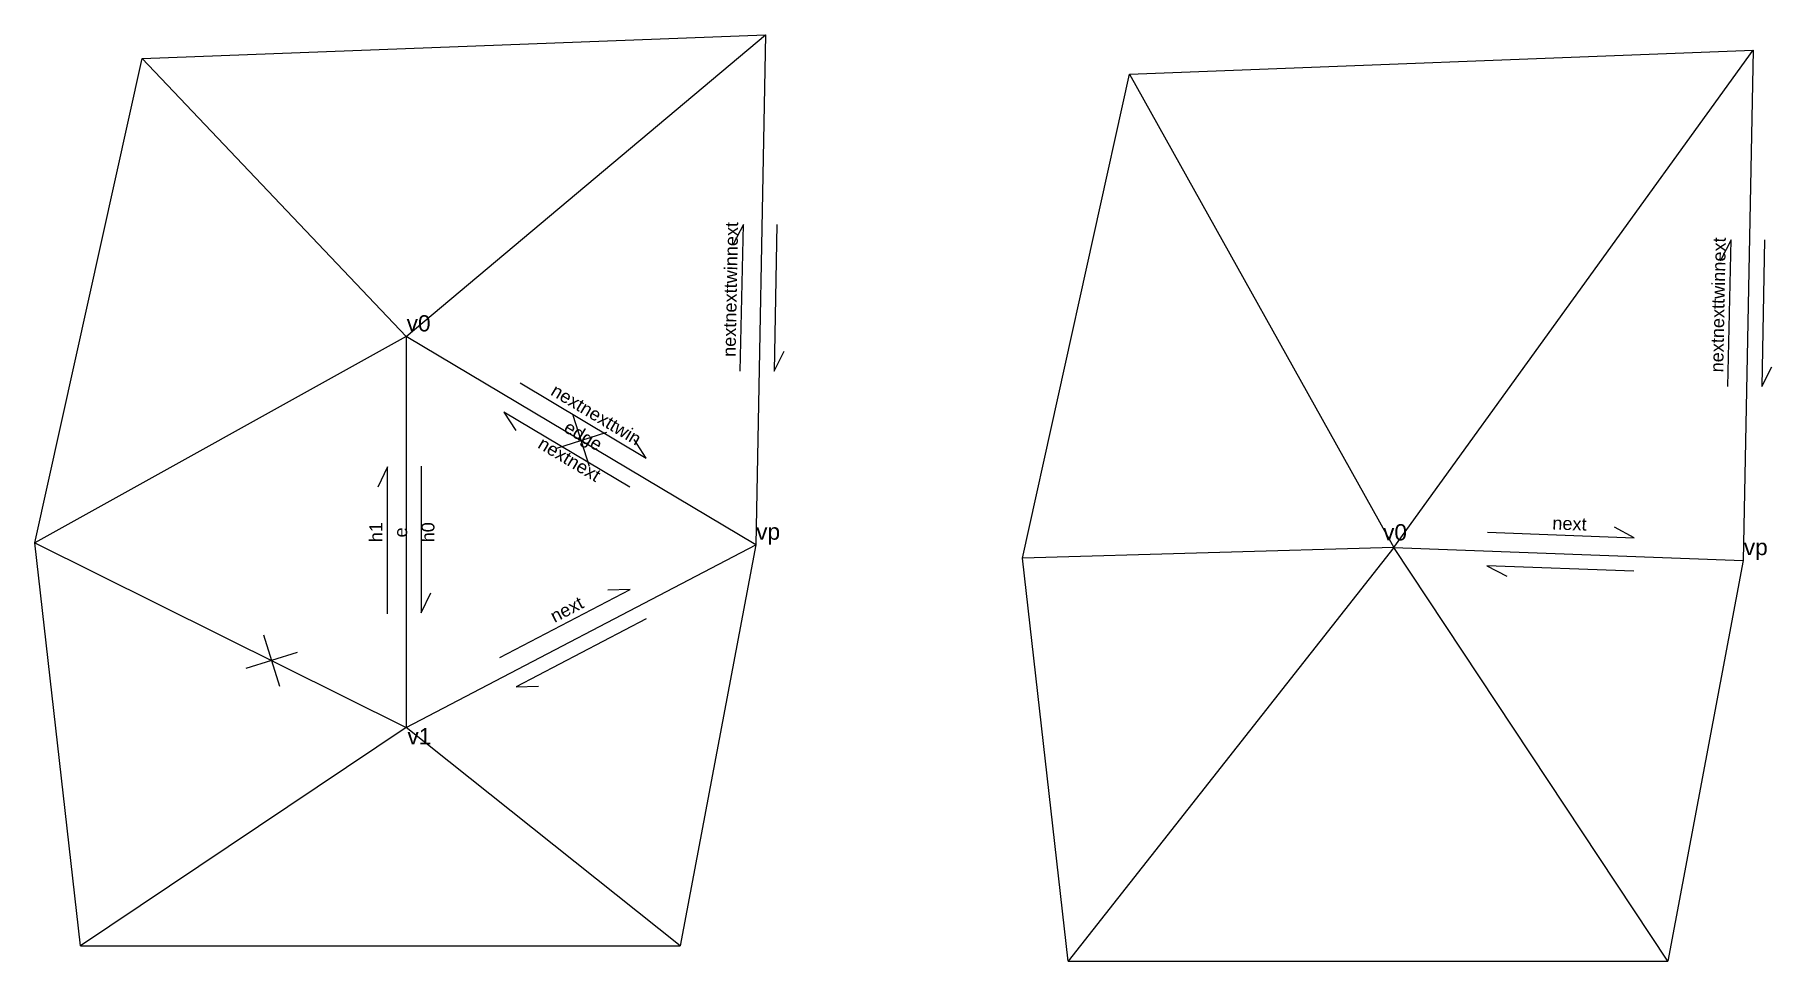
# Model space of a CAD drawing. Header units: millimetres. Extents: x 2006 to 4688, y 384 to 1813.
import ezdxf
from ezdxf.enums import TextEntityAlignment as Align

# ---------------------------------------------------------------- set-up
doc = ezdxf.new("R2010")
doc.units = ezdxf.units.MM
doc.styles.add('Annotative', font='arial.ttf')
doc.styles.get("Standard").update_dxf_attribs({"font": 'arial.ttf'})

# ---------------------------------------------------------------- blocks, each defined once
blk = doc.blocks.new('1')
for points in [[(-126.1, 28.9), (100.3, 28.6), (69.3, 43.5)], [(101.4, -23.1), (-125, -23.1), (-94, -38)]]:
    blk.add_lwpolyline(points)
at = {"style": 'Annotative'}
for tag, p in [('hm0_1', (-0.3, 36.7)), ('em0', (-0.7, -1.5)), ('hm0_1', (-0.5, -43.6))]:
    blk.add_attdef(tag, text='', height=20, dxfattribs=at).set_placement(p, align=Align.CENTER)

msp = doc.modelspace()

# ---------------------------------------------------------------- linework, layer by layer
for p, q in [((2171.1, 1775.9), (3132.8, 1812.6)), ((2578.4, 1347.3), (3132.8, 1812.6)), ((3132.8, 1812.6), (3117.5, 1025.9)), ((2005.7, 1029), (2171.1, 1775.9)), ((2171.1, 1775.9), (2578.4, 1347.3)), ((3694.1, 1752), (4655.8, 1788.7)), ((4101.5, 1021.9), (4655.8, 1788.7)), ((4655.8, 1788.7), (4640.5, 1002)), ((3528.8, 1005.1), (3694.1, 1752)), ((3694.1, 1752), (4101.5, 1021.9)), ((2578.4, 1347.3), (2005.7, 1029)), ((2578.4, 1347.3), (2578.4, 744.3)), ((3117.5, 1025.9), (2578.4, 1347.3)), ((2835.4, 1226.1), (2860.5, 1147.1)), ((2887.4, 1199.1), (2808.5, 1174.1)), ((2005.7, 1029), (2578.4, 744.3)), ((2076.1, 407.6), (2005.7, 1029)), ((2578.4, 744.3), (3117.5, 1025.9)), ((3117.5, 1025.9), (3001.1, 407.6)), ((4101.5, 1021.9), (3528.8, 1005.1)), ((4101.5, 1021.9), (3599.2, 383.7)), ((4524.1, 383.7), (4101.5, 1021.9)), ((4101.5, 1021.9), (4640.5, 1002)), ((3599.2, 383.7), (3528.8, 1005.1)), ((4640.5, 1002), (4524.1, 383.7)), ((2358.2, 887), (2383.2, 808.1)), ((2410.2, 860.1), (2331.2, 835)), ((2578.4, 744.3), (2076.1, 407.6)), ((3001.1, 407.6), (2578.4, 744.3)), ((2076.1, 407.6), (3001.1, 407.6)), ((3599.2, 383.7), (4524.1, 383.7))]:
    msp.add_line(p, q)

# ---------------------------------------------------------------- block references
ref = msp.add_blockref('1', (3125.1, 1419.3), dxfattribs=dict(rotation=88.88481022238332))
ref.add_attrib('hm0_1', 'nextnexttwinnext', dxfattribs={"height": 20, "rotation": 88.8848, "style": 'Annotative'}).set_placement((3088.4, 1419.7), align=Align.CENTER)
ref = msp.add_blockref('1', (4648.2, 1395.4), dxfattribs=dict(rotation=88.88481022238332))
ref.add_attrib('hm0_1', 'nextnexttwinnext', dxfattribs={"height": 20, "rotation": 88.8848, "style": 'Annotative'}).set_placement((4611.5, 1395.8), align=Align.CENTER)
ref = msp.add_blockref('1', (2848, 1186.6), dxfattribs=dict(rotation=329.1942304932485))
ref.add_attrib('hm0_1', 'nextnext', dxfattribs={"height": 20, "rotation": 329.1942, "style": 'Annotative'}).set_placement((2825.2, 1149.4), align=Align.CENTER)
ref.add_attrib('hm0_1', 'nextnexttwin', dxfattribs={"height": 20, "rotation": 329.1942, "style": 'Annotative'}).set_placement((2866.5, 1218.3), align=Align.CENTER)
ref.add_attrib('em0', 'edge', dxfattribs={"height": 20, "rotation": 329.1942, "style": 'Annotative'}).set_placement((2846.6, 1185.7), align=Align.CENTER)
ref = msp.add_blockref('1', (2578.4, 1045.8), dxfattribs=dict(rotation=90))
ref.add_attrib('hm0_1', 'h0', dxfattribs={"height": 20, "rotation": 90, "style": 'Annotative'}).set_placement((2622, 1045.3), align=Align.CENTER)
ref.add_attrib('hm0_1', 'h1', dxfattribs={"height": 20, "rotation": 90, "style": 'Annotative'}).set_placement((2541.7, 1045.5), align=Align.CENTER)
ref.add_attrib('em0', 'e', dxfattribs={"height": 20, "rotation": 90, "style": 'Annotative'}).set_placement((2579.9, 1045.1), align=Align.CENTER)
ref = msp.add_blockref('1', (4371, 1012), dxfattribs=dict(rotation=357.8861100750643))
ref.add_attrib('hm0_1', 'next', dxfattribs={"height": 20, "rotation": 357.8861, "style": 'Annotative'}).set_placement((4372.1, 1048.7), align=Align.CENTER)
ref = msp.add_blockref('1', (2848, 885.1), dxfattribs=dict(rotation=27.58409489608943))
ref.add_attrib('hm0_1', 'next', dxfattribs={"height": 20, "rotation": 27.5841, "style": 'Annotative'}).set_placement((2830.7, 917.5), align=Align.CENTER)

# ---------------------------------------------------------------- texts
for s, p in [('v0', (2579.2, 1355.1)), ('vp', (3118.2, 1033.8)), ('v0', (4085, 1032.8)), ('vp', (4641.3, 1010)), ('v1', (2580.4, 718.3))]:
    msp.add_text(s, height=25).set_placement(p)

doc.saveas('drawing.dxf')
